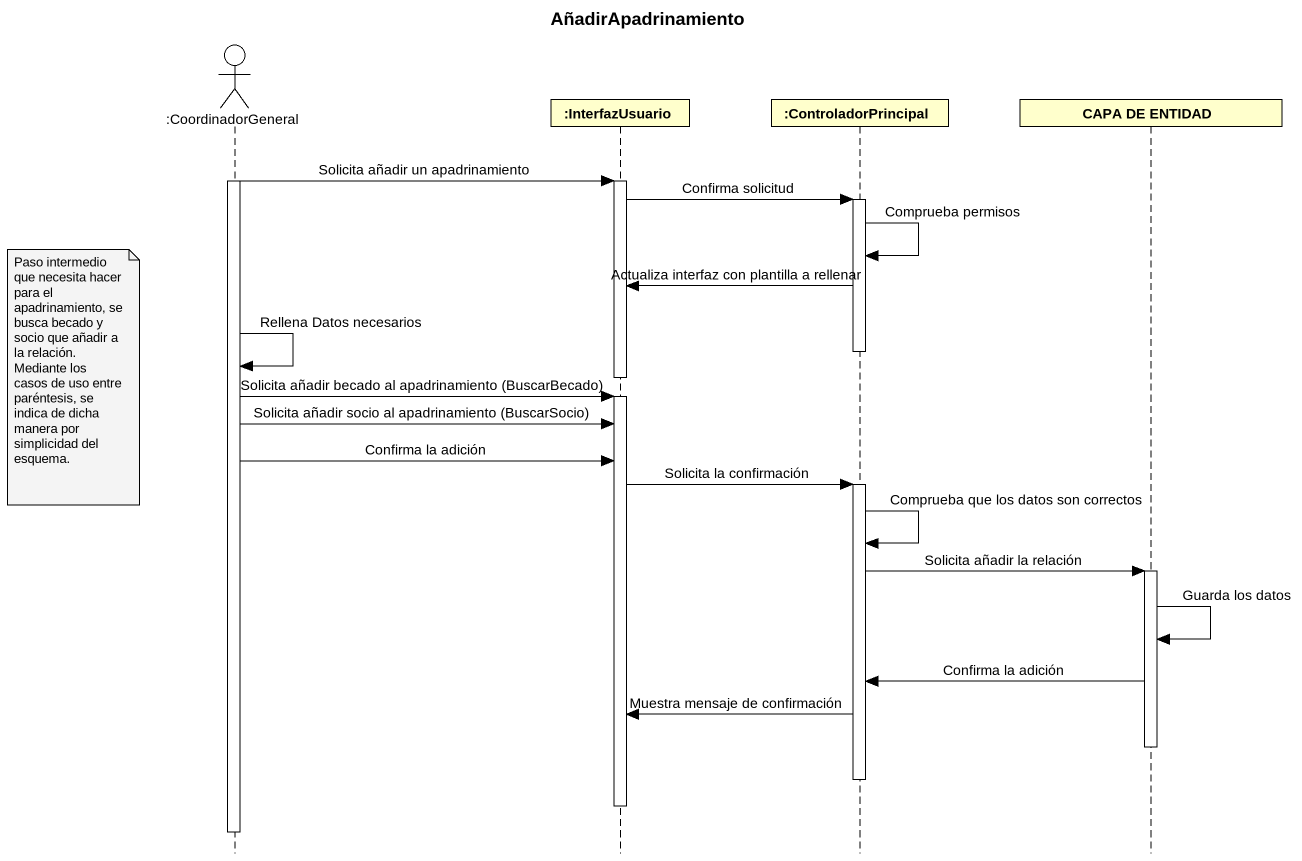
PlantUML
@startuml
title AñadirApadrinamiento
hide footbox
actor ":CoordinadorGeneral" as CoordinadorGeneral
participant ":InterfazUsuario" as InterfazUsuario
participant ":ControladorPrincipal" as ControladorPrincipal
participant "CAPA DE ENTIDAD" as CAPA_DE_ENTIDAD

activate CoordinadorGeneral
CoordinadorGeneral -> InterfazUsuario : Solicita añadir un apadrinamiento
activate InterfazUsuario
InterfazUsuario -> ControladorPrincipal : Confirma solicitud
activate ControladorPrincipal
ControladorPrincipal -> ControladorPrincipal : Comprueba permisos
ControladorPrincipal -> InterfazUsuario : Actualiza interfaz con plantilla a rellenar
deactivate ControladorPrincipal
CoordinadorGeneral -> CoordinadorGeneral : Rellena Datos necesarios
note left of CoordinadorGeneral : Paso intermedio que necesita hacer para el apadrinamiento, se busca becado y socio que añadir a la relación. Mediante los casos de uso entre paréntesis, se indica de dicha manera por simplicidad del esquema.
deactivate InterfazUsuario
CoordinadorGeneral -> InterfazUsuario : Solicita añadir becado al apadrinamiento (BuscarBecado)
activate InterfazUsuario
CoordinadorGeneral -> InterfazUsuario : Solicita añadir socio al apadrinamiento (BuscarSocio)
CoordinadorGeneral -> InterfazUsuario : Confirma la adición
InterfazUsuario -> ControladorPrincipal : Solicita la confirmación
activate ControladorPrincipal
ControladorPrincipal -> ControladorPrincipal : Comprueba que los datos son correctos
ControladorPrincipal -> CAPA_DE_ENTIDAD : Solicita añadir la relación
activate CAPA_DE_ENTIDAD
CAPA_DE_ENTIDAD -> CAPA_DE_ENTIDAD : Guarda los datos
CAPA_DE_ENTIDAD -> ControladorPrincipal : Confirma la adición
ControladorPrincipal -> InterfazUsuario : Muestra mensaje de confirmación
deactivate CAPA_DE_ENTIDAD
deactivate ControladorPrincipal
deactivate InterfazUsuario
deactivate CoordinadorGeneral
@enduml
